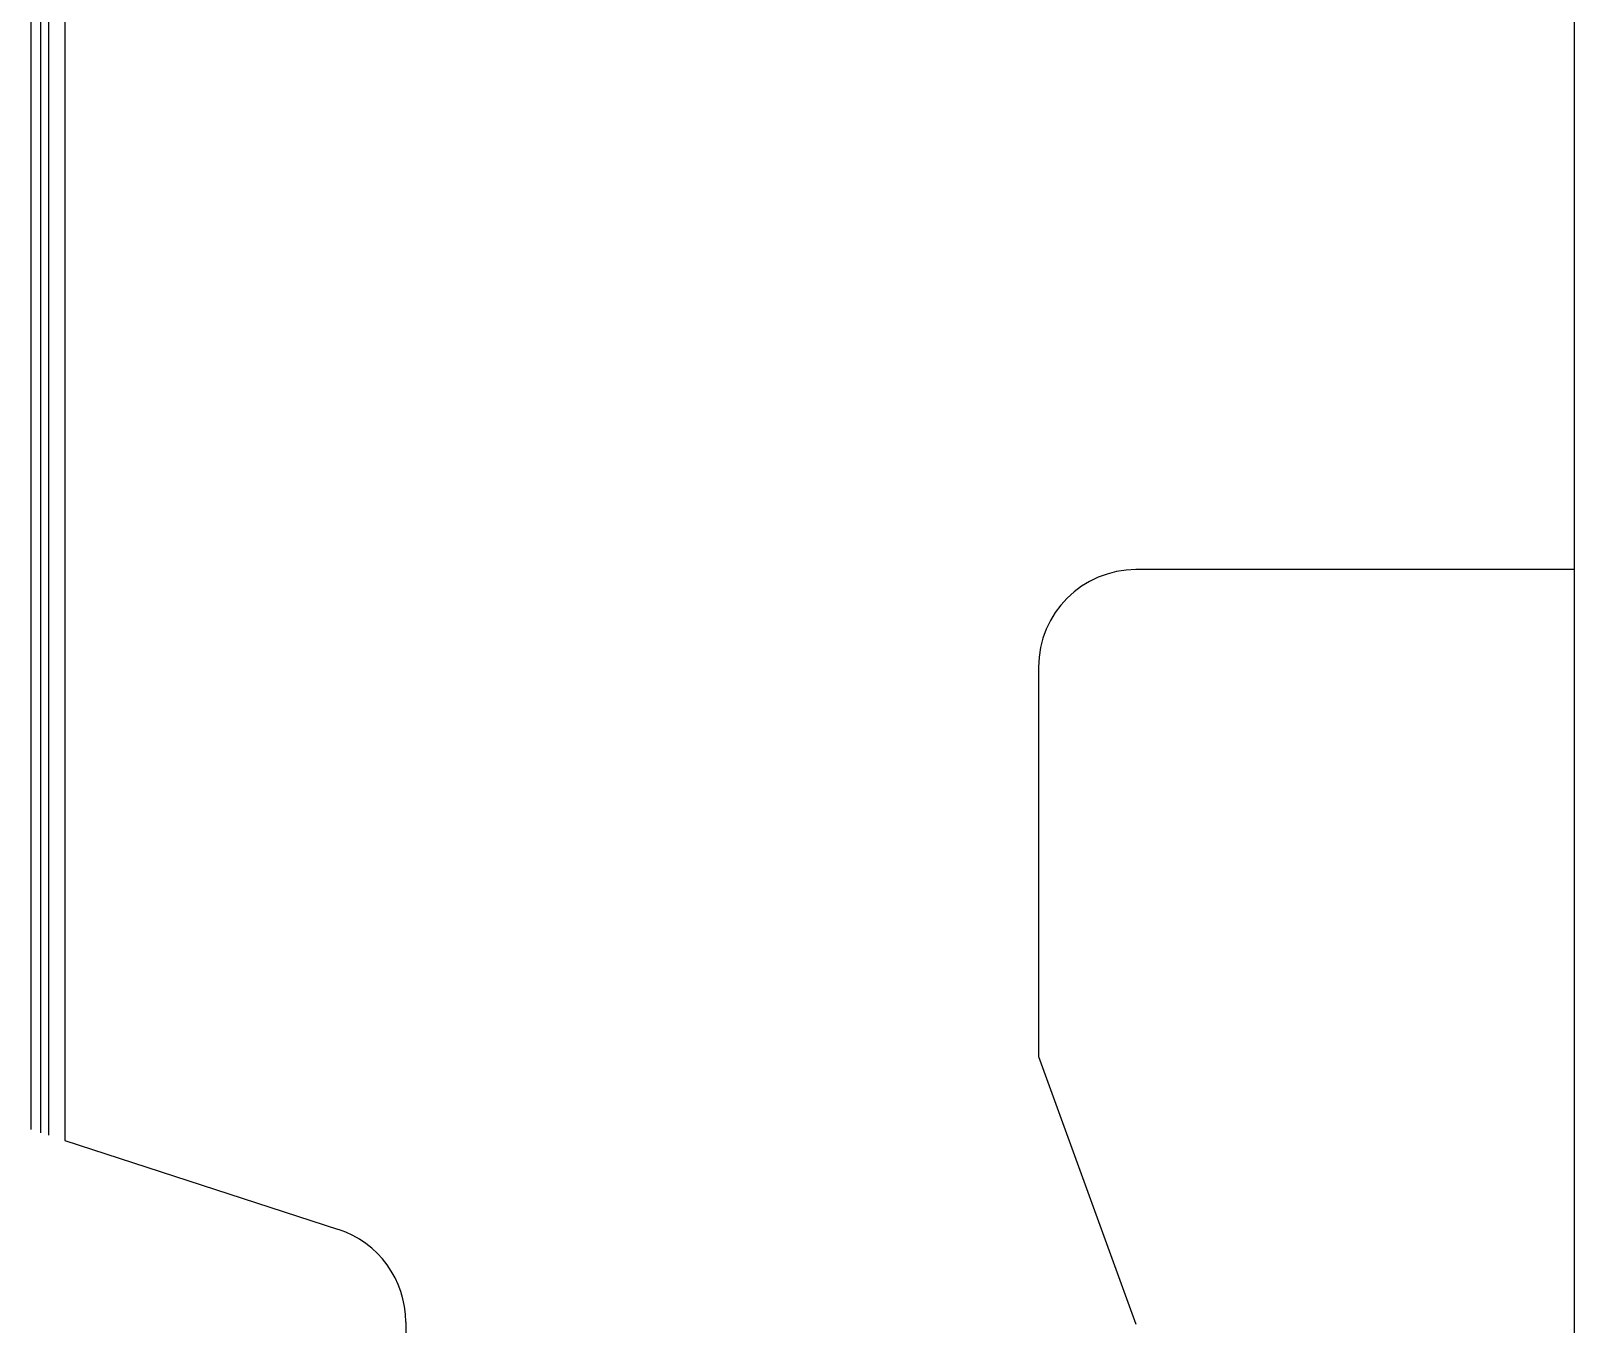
# Model space of a CAD drawing. Header units: inches. Extents: x -4.6 to 1.4, y -15.7 to 1.5.
# Drawn here: x -3.962 to 0, y -6.298 to -2.977 of the extents above; entities that cross this region are included whole.
import ezdxf

# ---------------------------------------------------------------- set-up
doc = ezdxf.new("R2010")
doc.units = ezdxf.units.IN
doc.header["$MEASUREMENT"] = 0

msp = doc.modelspace()

# ---------------------------------------------------------------- linework, layer by layer
for p, q in [((0, 0), (0, -12.36065)), ((-3.9375, -0.02365), (-3.9375, -5.80605)), ((-3.875, -2.85605), (-3.875, -5.82636)), ((0, -4.36065), (-1.125, -4.36065)), ((-1.375, -4.61065), (-1.375, -5.61065)), ((-1.375, -5.61065), (-1.125, -6.29752)), ((-3.875, -5.82636), (-3.17275, -6.05454)), ((-3, -6.2923), (-3, -6.48565))]:
    msp.add_line(p, q)
at = {"color": 255}
for p, q in [((-3.9625, -0.02365), (-3.9625, -5.79793)), ((-3.9175, -0.02365), (-3.9175, -5.81255))]:
    msp.add_line(p, q, dxfattribs=at)
for centre, start, end in [((-1.125, -4.61065), 90, 180), ((-3.25, -6.2923), 0, 72)]:
    msp.add_arc(centre, 0.25, start, end)

doc.saveas('drawing.dxf')
